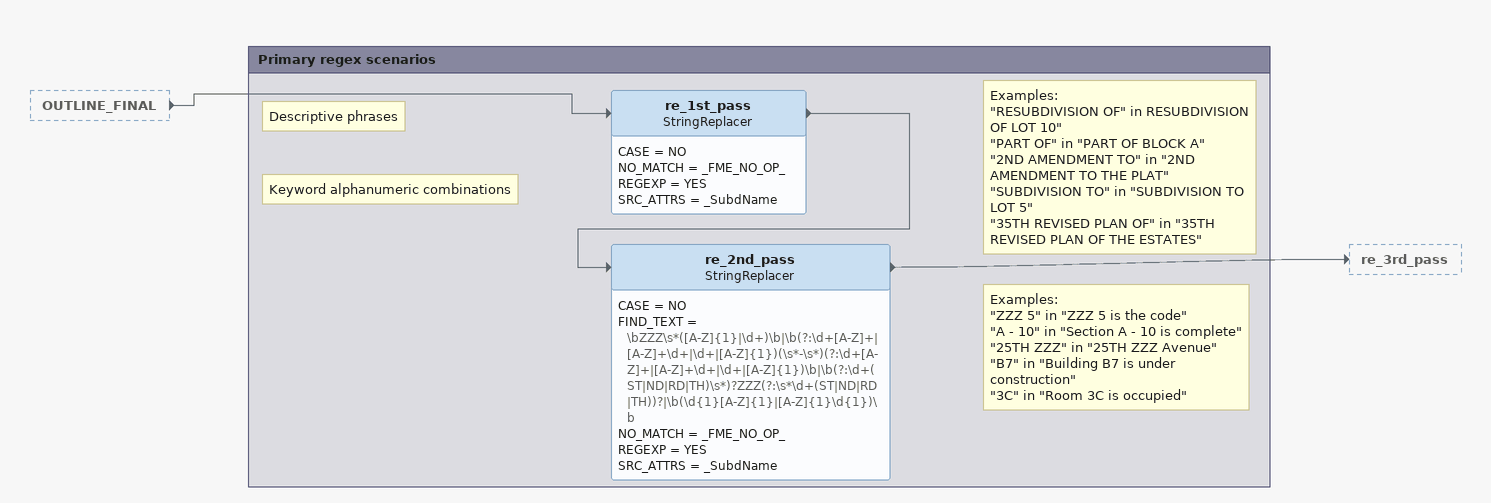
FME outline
OUTLINE_FINAL [outside]
    -> re_1st_pass

Bookmark: Primary regex scenarios
Note: Descriptive phrases
Note: Examples: / "RESUBDIVISION OF" in RESUBDIVISION OF LOT 10" / "PART OF" in "PART OF BLOCK A" / "2ND AMENDMENT TO" in "2ND AMENDMENT TO THE PLAT" / "SUBDIVISION TO" in "SUBDIVISION TO LOT 5" / "35TH REVISED PLAN OF" in "35TH REVISED PLAN OF THE ESTATES"
re_1st_pass: StringReplacer
    CASE = NO
    NO_MATCH = _FME_NO_OP_
    REGEXP = YES
    SRC_ATTRS = _SubdName
    -> re_2nd_pass
Note: Keyword alphanumeric combinations
Note: Examples: / "ZZZ 5" in "ZZZ 5 is the code" / "A - 10" in "Section A - 10 is complete" / "25TH ZZZ" in "25TH ZZZ Avenue" / "B7" in "Building B7 is under construction" / "3C" in "Room 3C is occupied"
re_2nd_pass: StringReplacer
    CASE = NO
    FIND_TEXT = \bZZZ\s*([A-Z]{1}|\d+)\b|\b(?:\d+[A-Z]+|[A-Z]+\d+|\d+|[A-Z]{1})(\s*-\s*)(?:\d+[A-Z]+|[A-Z]+\d+|\d+|[A-Z]{1})\b|\b(?:\d+(ST|ND|RD|TH)\s*)?ZZZ(?:\s*\d+(ST|ND|RD|TH))?|\b(\d{1}[A-Z]{1}|[A-Z]{1}\d{1})\b
    NO_MATCH = _FME_NO_OP_
    REGEXP = YES
    SRC_ATTRS = _SubdName
    -> re_3rd_pass
